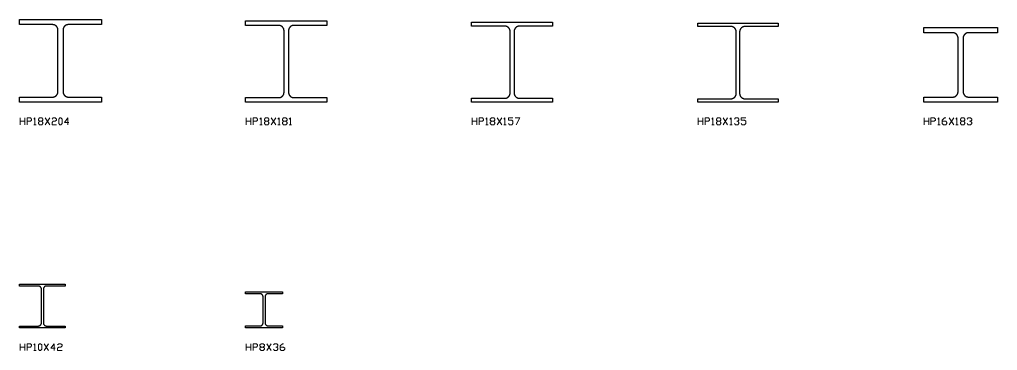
# Model space of a CAD drawing. Header units: inches. Extents: x 0 to 960, y -55 to 18.
# Drawn here: x 0 to 216.3, y -55 to 18.3 of the extents above; entities that cross this region are included whole.
import ezdxf

# ---------------------------------------------------------------- set-up
doc = ezdxf.new("R2010")
doc.units = ezdxf.units.IN
doc.header["$MEASUREMENT"] = 0
doc.layers.add('AISC_STEEL', color=7, linetype='Continuous')

msp = doc.modelspace()

# ---------------------------------------------------------------- linework, layer by layer
at = {"color": 3, "lineweight": 0}
for p, q in [((0.17, -4.99), (0.17, -3.48)), ((0.17, -4.24), (1.18, -4.24)), ((1.18, -3.48), (1.18, -4.99)), ((5.67, -3.48), (6.68, -4.99)), ((5.67, -4.99), (6.68, -3.48)), ((50.14, -4.99), (50.14, -3.48)), ((50.14, -4.24), (51.15, -4.24)), ((51.15, -3.48), (51.15, -4.99)), ((55.64, -3.48), (56.65, -4.99)), ((55.64, -4.99), (56.65, -3.48)), ((100.14, -4.99), (100.14, -3.48)), ((100.14, -4.24), (101.15, -4.24)), ((101.15, -3.48), (101.15, -4.99)), ((105.64, -3.48), (106.65, -4.99)), ((105.64, -4.99), (106.65, -3.48)), ((150.11, -4.99), (150.11, -3.48)), ((150.11, -4.24), (151.12, -4.24)), ((151.12, -3.48), (151.12, -4.99)), ((155.61, -3.48), (156.62, -4.99)), ((155.61, -4.99), (156.62, -3.48)), ((200.11, -4.99), (200.11, -3.48)), ((200.11, -4.24), (201.12, -4.24)), ((201.12, -3.48), (201.12, -4.99)), ((205.61, -3.48), (206.62, -4.99)), ((205.61, -4.99), (206.62, -3.48)), ((3.16, -4.99), (3.66, -4.99)), ((8.91, -4.99), (8.91, -4.99)), ((53.16, -4.99), (53.66, -4.99)), ((57.15, -4.99), (57.65, -4.99)), ((59.66, -4.99), (60.17, -4.99)), ((103.13, -4.99), (103.63, -4.99)), ((107.15, -4.99), (107.62, -4.99)), ((153.13, -4.99), (153.63, -4.99)), ((157.12, -4.99), (157.62, -4.99)), ((203.1, -4.99), (203.6, -4.99)), ((207.09, -4.99), (207.59, -4.99)), ((0.17, -54.99), (0.17, -53.49)), ((1.18, -53.49), (1.18, -54.99)), ((5.42, -53.49), (6.42, -54.99)), ((5.42, -54.99), (6.42, -53.49)), ((50.14, -54.99), (50.14, -53.49)), ((51.15, -53.49), (51.15, -54.99)), ((54.67, -53.49), (55.64, -54.99)), ((54.67, -54.99), (55.64, -53.49)), ((0.17, -54.24), (1.18, -54.24)), ((3.16, -54.99), (3.66, -54.99)), ((4.41, -54.99), (4.41, -54.99)), ((50.14, -54.24), (51.15, -54.24))]:
    msp.add_line(p, q, dxfattribs=at)
for points in [[(1.68, -4.99), (1.68, -3.48), (2.43, -3.48), (2.65, -3.74), (2.65, -3.99), (2.43, -4.24), (1.68, -4.24)], [(3.16, -3.74), (3.41, -3.48), (3.41, -4.99)], [(4.92, -4.24), (5.17, -4.49), (5.17, -4.74), (4.92, -4.99), (4.41, -4.99), (4.16, -4.74), (4.16, -4.49), (4.41, -4.24), (4.92, -4.24), (5.17, -3.99), (5.17, -3.74), (4.92, -3.48), (4.41, -3.48), (4.16, -3.74), (4.16, -3.99), (4.41, -4.24)], [(7.18, -3.74), (7.43, -3.48), (7.9, -3.48), (8.15, -3.74), (8.15, -3.99), (7.9, -4.24), (7.43, -4.24), (7.18, -4.49), (7.18, -4.99), (8.15, -4.99)], [(10.92, -4.49), (9.91, -4.49), (10.67, -3.48), (10.67, -4.99)], [(51.65, -4.99), (51.65, -3.48), (52.4, -3.48), (52.65, -3.74), (52.65, -3.99), (52.4, -4.24), (51.65, -4.24)], [(53.16, -3.74), (53.41, -3.48), (53.41, -4.99)], [(54.92, -4.24), (55.14, -4.49), (55.14, -4.74), (54.92, -4.99), (54.41, -4.99), (54.16, -4.74), (54.16, -4.49), (54.41, -4.24), (54.92, -4.24), (55.14, -3.99), (55.14, -3.74), (54.92, -3.48), (54.41, -3.48), (54.16, -3.74), (54.16, -3.99), (54.41, -4.24)], [(57.15, -3.74), (57.4, -3.48), (57.4, -4.99)], [(58.91, -4.24), (59.16, -4.49), (59.16, -4.74), (58.91, -4.99), (58.41, -4.99), (58.15, -4.74), (58.15, -4.49), (58.41, -4.24), (58.91, -4.24), (59.16, -3.99), (59.16, -3.74), (58.91, -3.48), (58.41, -3.48), (58.15, -3.74), (58.15, -3.99), (58.41, -4.24)], [(59.66, -3.74), (59.91, -3.48), (59.91, -4.99)], [(101.65, -4.99), (101.65, -3.48), (102.37, -3.48), (102.62, -3.74), (102.62, -3.99), (102.37, -4.24), (101.65, -4.24)], [(103.13, -3.74), (103.38, -3.48), (103.38, -4.99)], [(104.89, -4.24), (105.14, -4.49), (105.14, -4.74), (104.89, -4.99), (104.38, -4.99), (104.13, -4.74), (104.13, -4.49), (104.38, -4.24), (104.89, -4.24), (105.14, -3.99), (105.14, -3.74), (104.89, -3.48), (104.38, -3.48), (104.13, -3.74), (104.13, -3.99), (104.38, -4.24)], [(107.15, -3.74), (107.37, -3.48), (107.37, -4.99)], [(108.12, -4.74), (108.38, -4.99), (108.88, -4.99), (109.13, -4.74), (109.13, -4.24), (108.88, -3.99), (108.12, -3.99), (108.12, -3.48), (109.13, -3.48)], [(109.63, -3.48), (110.64, -3.48), (109.88, -4.99)], [(151.62, -4.99), (151.62, -3.48), (152.37, -3.48), (152.63, -3.74), (152.63, -3.99), (152.37, -4.24), (151.62, -4.24)], [(153.13, -3.74), (153.38, -3.48), (153.38, -4.99)], [(154.86, -4.24), (155.11, -4.49), (155.11, -4.74), (154.86, -4.99), (154.39, -4.99), (154.13, -4.74), (154.13, -4.49), (154.39, -4.24), (154.86, -4.24), (155.11, -3.99), (155.11, -3.74), (154.86, -3.48), (154.39, -3.48), (154.13, -3.74), (154.13, -3.99), (154.39, -4.24)], [(157.12, -3.74), (157.37, -3.48), (157.37, -4.99)], [(158.13, -3.74), (158.38, -3.48), (158.88, -3.48), (159.13, -3.74), (159.13, -3.99), (158.88, -4.24), (158.63, -4.24)], [(158.88, -4.24), (159.13, -4.49), (159.13, -4.74), (158.88, -4.99), (158.38, -4.99), (158.13, -4.74)], [(159.63, -4.74), (159.85, -4.99), (160.36, -4.99), (160.61, -4.74), (160.61, -4.24), (160.36, -3.99), (159.63, -3.99), (159.63, -3.48), (160.61, -3.48)], [(201.59, -4.99), (201.59, -3.48), (202.34, -3.48), (202.6, -3.74), (202.6, -3.99), (202.34, -4.24), (201.59, -4.24)], [(203.1, -3.74), (203.35, -3.48), (203.35, -4.99)], [(204.1, -4.24), (204.86, -4.24), (205.11, -4.49), (205.11, -4.74), (204.86, -4.99), (204.36, -4.99), (204.1, -4.74), (204.1, -3.99), (204.61, -3.48), (204.86, -3.48)], [(207.09, -3.74), (207.34, -3.48), (207.34, -4.99)], [(208.85, -4.24), (209.1, -4.49), (209.1, -4.74), (208.85, -4.99), (208.35, -4.99), (208.1, -4.74), (208.1, -4.49), (208.35, -4.24), (208.85, -4.24), (209.1, -3.99), (209.1, -3.74), (208.85, -3.48), (208.35, -3.48), (208.1, -3.74), (208.1, -3.99), (208.35, -4.24)], [(209.6, -3.74), (209.85, -3.48), (210.36, -3.48), (210.61, -3.74), (210.61, -3.99), (210.36, -4.24), (210.11, -4.24)], [(210.36, -4.24), (210.61, -4.49), (210.61, -4.74), (210.36, -4.99), (209.85, -4.99), (209.6, -4.74)], [(1.68, -54.99), (1.68, -53.49), (2.43, -53.49), (2.65, -53.74), (2.65, -53.99), (2.43, -54.24), (1.68, -54.24)], [(3.16, -53.74), (3.41, -53.49), (3.41, -54.99)], [(7.9, -54.49), (6.93, -54.49), (7.68, -53.49), (7.68, -54.99)], [(8.4, -53.74), (8.66, -53.49), (9.16, -53.49), (9.41, -53.74), (9.41, -53.99), (9.16, -54.24), (8.66, -54.24), (8.4, -54.49), (8.4, -54.99), (9.41, -54.99)], [(51.65, -54.99), (51.65, -53.49), (52.4, -53.49), (52.65, -53.74), (52.65, -53.99), (52.4, -54.24), (51.65, -54.24)], [(53.91, -54.24), (54.16, -54.49), (54.16, -54.74), (53.91, -54.99), (53.41, -54.99), (53.16, -54.74), (53.16, -54.49), (53.41, -54.24), (53.91, -54.24), (54.16, -53.99), (54.16, -53.74), (53.91, -53.49), (53.41, -53.49), (53.16, -53.74), (53.16, -53.99), (53.41, -54.24)], [(56.14, -53.74), (56.39, -53.49), (56.9, -53.49), (57.15, -53.74), (57.15, -53.99), (56.9, -54.24), (56.65, -54.24)], [(57.65, -54.24), (58.41, -54.24), (58.66, -54.49), (58.66, -54.74), (58.41, -54.99), (57.9, -54.99), (57.65, -54.74), (57.65, -53.99), (58.15, -53.49), (58.41, -53.49)], [(56.9, -54.24), (57.15, -54.49), (57.15, -54.74), (56.9, -54.99), (56.39, -54.99), (56.14, -54.74)]]:
    msp.add_lwpolyline(points, dxfattribs=at)
for points in [[(8.91, -4.99), (8.66, -4.74), (8.66, -3.74), (8.91, -3.48), (9.16, -3.48), (9.41, -3.74), (9.41, -4.74), (9.16, -4.99)], [(4.41, -54.99), (4.16, -54.74), (4.16, -53.74), (4.41, -53.49), (4.66, -53.49), (4.92, -53.74), (4.92, -54.74), (4.66, -54.99)]]:
    msp.add_lwpolyline(points, close=True, dxfattribs=at)
at = {"layer": 'AISC_STEEL'}
for points in [[(18.1, 18.3), (18.1, 17.17), (10.79, 17.17), (10.77, 17.17), (10.74, 17.17), (10.71, 17.17), (10.68, 17.16), (10.65, 17.16), (10.62, 17.16), (10.59, 17.15), (10.56, 17.15), (10.53, 17.14), (10.5, 17.13), (10.47, 17.12), (10.44, 17.12), (10.41, 17.11), (10.39, 17.1), (10.36, 17.09), (10.33, 17.07), (10.3, 17.06), (10.28, 17.05), (10.25, 17.04), (10.22, 17.02), (10.2, 17.01), (10.17, 16.99), (10.15, 16.98), (10.12, 16.96), (10.1, 16.94), (10.07, 16.92), (10.05, 16.9), (10.03, 16.89), (10, 16.87), (9.98, 16.85), (9.96, 16.82), (9.94, 16.8), (9.92, 16.78), (9.9, 16.76), (9.88, 16.74), (9.86, 16.71), (9.84, 16.69), (9.83, 16.66), (9.81, 16.64), (9.79, 16.61), (9.78, 16.59), (9.76, 16.56), (9.75, 16.54), (9.74, 16.51), (9.72, 16.48), (9.71, 16.46), (9.7, 16.43), (9.69, 16.4), (9.68, 16.37), (9.67, 16.34), (9.66, 16.31), (9.65, 16.29), (9.65, 16.26), (9.64, 16.23), (9.63, 16.2), (9.63, 16.17), (9.62, 16.14), (9.62, 16.11), (9.62, 16.08), (9.62, 16.05), (9.62, 16.02), (9.62, 15.99), (9.62, 2.31), (9.62, 2.28), (9.62, 2.25), (9.62, 2.22), (9.62, 2.19), (9.62, 2.16), (9.63, 2.13), (9.63, 2.1), (9.64, 2.07), (9.65, 2.04), (9.65, 2.01), (9.66, 1.99), (9.67, 1.96), (9.68, 1.93), (9.69, 1.9), (9.7, 1.87), (9.71, 1.84), (9.72, 1.82), (9.74, 1.79), (9.75, 1.76), (9.76, 1.74), (9.78, 1.71), (9.79, 1.69), (9.81, 1.66), (9.83, 1.64), (9.84, 1.61), (9.86, 1.59), (9.88, 1.56), (9.9, 1.54), (9.92, 1.52), (9.94, 1.5), (9.96, 1.48), (9.98, 1.45), (10, 1.43), (10.03, 1.41), (10.05, 1.4), (10.07, 1.38), (10.1, 1.36), (10.12, 1.34), (10.15, 1.32), (10.17, 1.31), (10.2, 1.29), (10.22, 1.28), (10.25, 1.26), (10.28, 1.25), (10.3, 1.24), (10.33, 1.23), (10.36, 1.21), (10.39, 1.2), (10.41, 1.19), (10.44, 1.18), (10.47, 1.18), (10.5, 1.17), (10.53, 1.16), (10.56, 1.15), (10.59, 1.15), (10.62, 1.14), (10.65, 1.14), (10.68, 1.14), (10.71, 1.13), (10.74, 1.13), (10.77, 1.13), (10.79, 1.13), (18.1, 1.13), (18.1, 0), (0, 0), (0, 1.13), (7.31, 1.13), (7.33, 1.13), (7.36, 1.13), (7.39, 1.13), (7.42, 1.14), (7.45, 1.14), (7.48, 1.14), (7.51, 1.15), (7.54, 1.15), (7.57, 1.16), (7.6, 1.17), (7.63, 1.18), (7.66, 1.18), (7.69, 1.19), (7.71, 1.2), (7.74, 1.21), (7.77, 1.23), (7.8, 1.24), (7.82, 1.25), (7.85, 1.26), (7.88, 1.28), (7.9, 1.29), (7.93, 1.31), (7.95, 1.32), (7.98, 1.34), (8, 1.36), (8.03, 1.38), (8.05, 1.4), (8.07, 1.41), (8.1, 1.43), (8.12, 1.45), (8.14, 1.48), (8.16, 1.5), (8.18, 1.52), (8.2, 1.54), (8.22, 1.56), (8.24, 1.59), (8.26, 1.61), (8.27, 1.64), (8.29, 1.66), (8.31, 1.69), (8.32, 1.71), (8.34, 1.74), (8.35, 1.76), (8.36, 1.79), (8.38, 1.82), (8.39, 1.84), (8.4, 1.87), (8.41, 1.9), (8.42, 1.93), (8.43, 1.96), (8.44, 1.99), (8.45, 2.01), (8.45, 2.04), (8.46, 2.07), (8.47, 2.1), (8.47, 2.13), (8.48, 2.16), (8.48, 2.19), (8.48, 2.22), (8.48, 2.25), (8.48, 2.28), (8.49, 2.31), (8.49, 15.99), (8.48, 16.02), (8.48, 16.05), (8.48, 16.08), (8.48, 16.11), (8.48, 16.14), (8.47, 16.17), (8.47, 16.2), (8.46, 16.23), (8.45, 16.26), (8.45, 16.29), (8.44, 16.31), (8.43, 16.34), (8.42, 16.37), (8.41, 16.4), (8.4, 16.43), (8.39, 16.46), (8.38, 16.48), (8.36, 16.51), (8.35, 16.54), (8.34, 16.56), (8.32, 16.59), (8.31, 16.61), (8.29, 16.64), (8.27, 16.66), (8.26, 16.69), (8.24, 16.71), (8.22, 16.74), (8.2, 16.76), (8.18, 16.78), (8.16, 16.8), (8.14, 16.82), (8.12, 16.85), (8.1, 16.87), (8.07, 16.89), (8.05, 16.9), (8.03, 16.92), (8, 16.94), (7.98, 16.96), (7.95, 16.98), (7.93, 16.99), (7.9, 17.01), (7.88, 17.02), (7.85, 17.04), (7.82, 17.05), (7.8, 17.06), (7.77, 17.07), (7.74, 17.09), (7.71, 17.1), (7.69, 17.11), (7.66, 17.12), (7.63, 17.12), (7.6, 17.13), (7.57, 17.14), (7.54, 17.15), (7.51, 17.15), (7.48, 17.16), (7.45, 17.16), (7.42, 17.16), (7.39, 17.17), (7.36, 17.17), (7.33, 17.17), (7.31, 17.17), (0, 17.17), (0, 18.3)], [(68, 18), (68, 17), (60.68, 17), (60.65, 17), (60.62, 17), (60.59, 17), (60.56, 16.99), (60.53, 16.99), (60.5, 16.99), (60.47, 16.98), (60.44, 16.98), (60.41, 16.97), (60.38, 16.96), (60.36, 16.95), (60.33, 16.95), (60.3, 16.94), (60.27, 16.93), (60.24, 16.92), (60.21, 16.9), (60.19, 16.89), (60.16, 16.88), (60.13, 16.87), (60.11, 16.85), (60.08, 16.84), (60.06, 16.82), (60.03, 16.81), (60.01, 16.79), (59.98, 16.77), (59.96, 16.75), (59.93, 16.73), (59.91, 16.72), (59.89, 16.7), (59.87, 16.68), (59.85, 16.65), (59.82, 16.63), (59.8, 16.61), (59.78, 16.59), (59.77, 16.57), (59.75, 16.54), (59.73, 16.52), (59.71, 16.49), (59.69, 16.47), (59.68, 16.44), (59.66, 16.42), (59.65, 16.39), (59.63, 16.37), (59.62, 16.34), (59.61, 16.31), (59.6, 16.29), (59.58, 16.26), (59.57, 16.23), (59.56, 16.2), (59.55, 16.17), (59.55, 16.14), (59.54, 16.12), (59.53, 16.09), (59.52, 16.06), (59.52, 16.03), (59.51, 16), (59.51, 15.97), (59.51, 15.94), (59.5, 15.91), (59.5, 15.88), (59.5, 15.85), (59.5, 15.82), (59.5, 2.18), (59.5, 2.15), (59.5, 2.12), (59.5, 2.09), (59.51, 2.06), (59.51, 2.03), (59.51, 2), (59.52, 1.97), (59.52, 1.94), (59.53, 1.91), (59.54, 1.88), (59.55, 1.86), (59.55, 1.83), (59.56, 1.8), (59.57, 1.77), (59.58, 1.74), (59.6, 1.71), (59.61, 1.69), (59.62, 1.66), (59.63, 1.63), (59.65, 1.61), (59.66, 1.58), (59.68, 1.56), (59.69, 1.53), (59.71, 1.51), (59.73, 1.48), (59.75, 1.46), (59.77, 1.43), (59.78, 1.41), (59.8, 1.39), (59.82, 1.37), (59.85, 1.35), (59.87, 1.32), (59.89, 1.3), (59.91, 1.28), (59.93, 1.27), (59.96, 1.25), (59.98, 1.23), (60.01, 1.21), (60.03, 1.19), (60.06, 1.18), (60.08, 1.16), (60.11, 1.15), (60.13, 1.13), (60.16, 1.12), (60.19, 1.11), (60.21, 1.1), (60.24, 1.08), (60.27, 1.07), (60.3, 1.06), (60.33, 1.05), (60.36, 1.05), (60.38, 1.04), (60.41, 1.03), (60.44, 1.02), (60.47, 1.02), (60.5, 1.01), (60.53, 1.01), (60.56, 1.01), (60.59, 1), (60.62, 1), (60.65, 1), (60.68, 1), (68, 1), (68, 0), (50, 0), (50, 1), (57.32, 1), (57.35, 1), (57.38, 1), (57.41, 1), (57.44, 1.01), (57.47, 1.01), (57.5, 1.01), (57.53, 1.02), (57.56, 1.02), (57.59, 1.03), (57.62, 1.04), (57.64, 1.05), (57.67, 1.05), (57.7, 1.06), (57.73, 1.07), (57.76, 1.08), (57.79, 1.1), (57.81, 1.11), (57.84, 1.12), (57.87, 1.13), (57.89, 1.15), (57.92, 1.16), (57.94, 1.18), (57.97, 1.19), (57.99, 1.21), (58.02, 1.23), (58.04, 1.25), (58.07, 1.27), (58.09, 1.28), (58.11, 1.3), (58.13, 1.32), (58.15, 1.35), (58.18, 1.37), (58.2, 1.39), (58.22, 1.41), (58.23, 1.43), (58.25, 1.46), (58.27, 1.48), (58.29, 1.51), (58.31, 1.53), (58.32, 1.56), (58.34, 1.58), (58.35, 1.61), (58.37, 1.63), (58.38, 1.66), (58.39, 1.69), (58.4, 1.71), (58.42, 1.74), (58.43, 1.77), (58.44, 1.8), (58.45, 1.83), (58.45, 1.86), (58.46, 1.88), (58.47, 1.91), (58.48, 1.94), (58.48, 1.97), (58.49, 2), (58.49, 2.03), (58.49, 2.06), (58.5, 2.09), (58.5, 2.12), (58.5, 2.15), (58.5, 2.18), (58.5, 15.82), (58.5, 15.85), (58.5, 15.88), (58.5, 15.91), (58.49, 15.94), (58.49, 15.97), (58.49, 16), (58.48, 16.03), (58.48, 16.06), (58.47, 16.09), (58.46, 16.12), (58.45, 16.14), (58.45, 16.17), (58.44, 16.2), (58.43, 16.23), (58.42, 16.26), (58.4, 16.29), (58.39, 16.31), (58.38, 16.34), (58.37, 16.37), (58.35, 16.39), (58.34, 16.42), (58.32, 16.44), (58.31, 16.47), (58.29, 16.49), (58.27, 16.52), (58.25, 16.54), (58.23, 16.57), (58.22, 16.59), (58.2, 16.61), (58.18, 16.63), (58.15, 16.65), (58.13, 16.68), (58.11, 16.7), (58.09, 16.72), (58.07, 16.73), (58.04, 16.75), (58.02, 16.77), (57.99, 16.79), (57.97, 16.81), (57.94, 16.82), (57.92, 16.84), (57.89, 16.85), (57.87, 16.87), (57.84, 16.88), (57.81, 16.89), (57.79, 16.9), (57.76, 16.92), (57.73, 16.93), (57.7, 16.94), (57.67, 16.95), (57.64, 16.95), (57.62, 16.96), (57.59, 16.97), (57.56, 16.98), (57.53, 16.98), (57.5, 16.99), (57.47, 16.99), (57.44, 16.99), (57.41, 17), (57.38, 17), (57.35, 17), (57.32, 17), (50, 17), (50, 18)], [(117.9, 17.7), (117.9, 16.83), (110.56, 16.83), (110.54, 16.83), (110.51, 16.83), (110.48, 16.83), (110.45, 16.82), (110.42, 16.82), (110.39, 16.82), (110.36, 16.81), (110.33, 16.81), (110.3, 16.8), (110.27, 16.79), (110.24, 16.78), (110.21, 16.78), (110.18, 16.77), (110.16, 16.76), (110.13, 16.75), (110.1, 16.73), (110.07, 16.72), (110.05, 16.71), (110.02, 16.7), (109.99, 16.68), (109.97, 16.67), (109.94, 16.65), (109.92, 16.64), (109.89, 16.62), (109.87, 16.6), (109.84, 16.58), (109.82, 16.56), (109.8, 16.55), (109.77, 16.53), (109.75, 16.51), (109.73, 16.48), (109.71, 16.46), (109.69, 16.44), (109.67, 16.42), (109.65, 16.4), (109.63, 16.37), (109.61, 16.35), (109.6, 16.32), (109.58, 16.3), (109.56, 16.27), (109.55, 16.25), (109.53, 16.22), (109.52, 16.2), (109.51, 16.17), (109.49, 16.14), (109.48, 16.12), (109.47, 16.09), (109.46, 16.06), (109.45, 16.03), (109.44, 16), (109.43, 15.97), (109.42, 15.95), (109.42, 15.92), (109.41, 15.89), (109.4, 15.86), (109.4, 15.83), (109.39, 15.8), (109.39, 15.77), (109.39, 15.74), (109.39, 15.71), (109.39, 15.68), (109.39, 15.65), (109.39, 2.05), (109.39, 2.02), (109.39, 1.99), (109.39, 1.96), (109.39, 1.93), (109.39, 1.9), (109.4, 1.87), (109.4, 1.84), (109.41, 1.81), (109.42, 1.78), (109.42, 1.75), (109.43, 1.73), (109.44, 1.7), (109.45, 1.67), (109.46, 1.64), (109.47, 1.61), (109.48, 1.58), (109.49, 1.56), (109.51, 1.53), (109.52, 1.5), (109.53, 1.48), (109.55, 1.45), (109.56, 1.43), (109.58, 1.4), (109.6, 1.38), (109.61, 1.35), (109.63, 1.33), (109.65, 1.3), (109.67, 1.28), (109.69, 1.26), (109.71, 1.24), (109.73, 1.22), (109.75, 1.19), (109.77, 1.17), (109.8, 1.15), (109.82, 1.14), (109.84, 1.12), (109.87, 1.1), (109.89, 1.08), (109.92, 1.06), (109.94, 1.05), (109.97, 1.03), (109.99, 1.02), (110.02, 1), (110.05, 0.99), (110.07, 0.98), (110.1, 0.97), (110.13, 0.95), (110.16, 0.94), (110.18, 0.93), (110.21, 0.92), (110.24, 0.92), (110.27, 0.91), (110.3, 0.9), (110.33, 0.89), (110.36, 0.89), (110.39, 0.88), (110.42, 0.88), (110.45, 0.88), (110.48, 0.87), (110.51, 0.87), (110.54, 0.87), (110.56, 0.87), (117.9, 0.87), (117.9, 0), (100, 0), (100, 0.87), (107.33, 0.87), (107.36, 0.87), (107.39, 0.87), (107.42, 0.87), (107.45, 0.88), (107.48, 0.88), (107.51, 0.88), (107.54, 0.89), (107.57, 0.89), (107.6, 0.9), (107.63, 0.91), (107.66, 0.92), (107.69, 0.92), (107.72, 0.93), (107.74, 0.94), (107.77, 0.95), (107.8, 0.97), (107.83, 0.98), (107.85, 0.99), (107.88, 1), (107.91, 1.02), (107.93, 1.03), (107.96, 1.05), (107.98, 1.06), (108.01, 1.08), (108.03, 1.1), (108.06, 1.12), (108.08, 1.14), (108.1, 1.15), (108.13, 1.17), (108.15, 1.19), (108.17, 1.22), (108.19, 1.24), (108.21, 1.26), (108.23, 1.28), (108.25, 1.3), (108.27, 1.33), (108.29, 1.35), (108.3, 1.38), (108.32, 1.4), (108.34, 1.43), (108.35, 1.45), (108.37, 1.48), (108.38, 1.5), (108.39, 1.53), (108.41, 1.56), (108.42, 1.58), (108.43, 1.61), (108.44, 1.64), (108.45, 1.67), (108.46, 1.7), (108.47, 1.73), (108.48, 1.75), (108.48, 1.78), (108.49, 1.81), (108.5, 1.84), (108.5, 1.87), (108.51, 1.9), (108.51, 1.93), (108.51, 1.96), (108.51, 1.99), (108.51, 2.02), (108.52, 2.05), (108.52, 15.65), (108.51, 15.68), (108.51, 15.71), (108.51, 15.74), (108.51, 15.77), (108.51, 15.8), (108.5, 15.83), (108.5, 15.86), (108.49, 15.89), (108.48, 15.92), (108.48, 15.95), (108.47, 15.97), (108.46, 16), (108.45, 16.03), (108.44, 16.06), (108.43, 16.09), (108.42, 16.12), (108.41, 16.14), (108.39, 16.17), (108.38, 16.2), (108.37, 16.22), (108.35, 16.25), (108.34, 16.27), (108.32, 16.3), (108.3, 16.32), (108.29, 16.35), (108.27, 16.37), (108.25, 16.4), (108.23, 16.42), (108.21, 16.44), (108.19, 16.46), (108.17, 16.48), (108.15, 16.51), (108.13, 16.53), (108.1, 16.55), (108.08, 16.56), (108.06, 16.58), (108.03, 16.6), (108.01, 16.62), (107.98, 16.64), (107.96, 16.65), (107.93, 16.67), (107.91, 16.68), (107.88, 16.7), (107.85, 16.71), (107.83, 16.72), (107.8, 16.73), (107.77, 16.75), (107.74, 16.76), (107.72, 16.77), (107.69, 16.78), (107.66, 16.78), (107.63, 16.79), (107.6, 16.8), (107.57, 16.81), (107.54, 16.81), (107.51, 16.82), (107.48, 16.82), (107.45, 16.82), (107.42, 16.83), (107.39, 16.83), (107.36, 16.83), (107.33, 16.83), (100, 16.83), (100, 17.7)], [(167.8, 17.5), (167.8, 16.75), (160.46, 16.75), (160.43, 16.75), (160.4, 16.75), (160.37, 16.75), (160.34, 16.74), (160.31, 16.74), (160.28, 16.74), (160.25, 16.73), (160.22, 16.73), (160.19, 16.72), (160.16, 16.71), (160.13, 16.7), (160.1, 16.7), (160.07, 16.69), (160.05, 16.68), (160.02, 16.67), (159.99, 16.65), (159.96, 16.64), (159.94, 16.63), (159.91, 16.62), (159.88, 16.6), (159.86, 16.59), (159.83, 16.57), (159.81, 16.56), (159.78, 16.54), (159.76, 16.52), (159.73, 16.5), (159.71, 16.48), (159.69, 16.47), (159.66, 16.45), (159.64, 16.43), (159.62, 16.4), (159.6, 16.38), (159.58, 16.36), (159.56, 16.34), (159.54, 16.32), (159.52, 16.29), (159.5, 16.27), (159.49, 16.24), (159.47, 16.22), (159.45, 16.19), (159.44, 16.17), (159.42, 16.14), (159.41, 16.12), (159.4, 16.09), (159.38, 16.06), (159.37, 16.04), (159.36, 16.01), (159.35, 15.98), (159.34, 15.95), (159.33, 15.92), (159.32, 15.89), (159.31, 15.87), (159.31, 15.84), (159.3, 15.81), (159.29, 15.78), (159.29, 15.75), (159.28, 15.72), (159.28, 15.69), (159.28, 15.66), (159.28, 15.63), (159.28, 15.6), (159.28, 15.57), (159.28, 1.93), (159.28, 1.9), (159.28, 1.87), (159.28, 1.84), (159.28, 1.81), (159.28, 1.78), (159.29, 1.75), (159.29, 1.72), (159.3, 1.69), (159.31, 1.66), (159.31, 1.63), (159.32, 1.61), (159.33, 1.58), (159.34, 1.55), (159.35, 1.52), (159.36, 1.49), (159.37, 1.46), (159.38, 1.44), (159.4, 1.41), (159.41, 1.38), (159.42, 1.36), (159.44, 1.33), (159.45, 1.31), (159.47, 1.28), (159.49, 1.26), (159.5, 1.23), (159.52, 1.21), (159.54, 1.18), (159.56, 1.16), (159.58, 1.14), (159.6, 1.12), (159.62, 1.1), (159.64, 1.07), (159.66, 1.05), (159.69, 1.03), (159.71, 1.02), (159.73, 1), (159.76, 0.98), (159.78, 0.96), (159.81, 0.94), (159.83, 0.93), (159.86, 0.91), (159.88, 0.9), (159.91, 0.88), (159.94, 0.87), (159.96, 0.86), (159.99, 0.85), (160.02, 0.83), (160.05, 0.82), (160.07, 0.81), (160.1, 0.8), (160.13, 0.8), (160.16, 0.79), (160.19, 0.78), (160.22, 0.77), (160.25, 0.77), (160.28, 0.76), (160.31, 0.76), (160.34, 0.76), (160.37, 0.75), (160.4, 0.75), (160.43, 0.75), (160.46, 0.75), (167.8, 0.75), (167.8, 0), (150, 0), (150, 0.75), (157.34, 0.75), (157.37, 0.75), (157.4, 0.75), (157.43, 0.75), (157.46, 0.76), (157.49, 0.76), (157.52, 0.76), (157.55, 0.77), (157.58, 0.77), (157.61, 0.78), (157.64, 0.79), (157.67, 0.8), (157.7, 0.8), (157.73, 0.81), (157.75, 0.82), (157.78, 0.83), (157.81, 0.85), (157.84, 0.86), (157.86, 0.87), (157.89, 0.88), (157.92, 0.9), (157.94, 0.91), (157.97, 0.93), (157.99, 0.94), (158.02, 0.96), (158.04, 0.98), (158.07, 1), (158.09, 1.02), (158.11, 1.03), (158.14, 1.05), (158.16, 1.07), (158.18, 1.1), (158.2, 1.12), (158.22, 1.14), (158.24, 1.16), (158.26, 1.18), (158.28, 1.21), (158.3, 1.23), (158.31, 1.26), (158.33, 1.28), (158.35, 1.31), (158.36, 1.33), (158.38, 1.36), (158.39, 1.38), (158.4, 1.41), (158.42, 1.44), (158.43, 1.46), (158.44, 1.49), (158.45, 1.52), (158.46, 1.55), (158.47, 1.58), (158.48, 1.61), (158.49, 1.63), (158.49, 1.66), (158.5, 1.69), (158.51, 1.72), (158.51, 1.75), (158.52, 1.78), (158.52, 1.81), (158.52, 1.84), (158.52, 1.87), (158.52, 1.9), (158.53, 1.93), (158.53, 15.57), (158.52, 15.6), (158.52, 15.63), (158.52, 15.66), (158.52, 15.69), (158.52, 15.72), (158.51, 15.75), (158.51, 15.78), (158.5, 15.81), (158.49, 15.84), (158.49, 15.87), (158.48, 15.89), (158.47, 15.92), (158.46, 15.95), (158.45, 15.98), (158.44, 16.01), (158.43, 16.04), (158.42, 16.06), (158.4, 16.09), (158.39, 16.12), (158.38, 16.14), (158.36, 16.17), (158.35, 16.19), (158.33, 16.22), (158.31, 16.24), (158.3, 16.27), (158.28, 16.29), (158.26, 16.32), (158.24, 16.34), (158.22, 16.36), (158.2, 16.38), (158.18, 16.4), (158.16, 16.43), (158.14, 16.45), (158.11, 16.47), (158.09, 16.48), (158.07, 16.5), (158.04, 16.52), (158.02, 16.54), (157.99, 16.56), (157.97, 16.57), (157.94, 16.59), (157.92, 16.6), (157.89, 16.62), (157.86, 16.63), (157.84, 16.64), (157.81, 16.65), (157.78, 16.67), (157.75, 16.68), (157.73, 16.69), (157.7, 16.7), (157.67, 16.7), (157.64, 16.71), (157.61, 16.72), (157.58, 16.73), (157.55, 16.73), (157.52, 16.74), (157.49, 16.74), (157.46, 16.74), (157.43, 16.75), (157.4, 16.75), (157.37, 16.75), (157.34, 16.75), (150, 16.75), (150, 17.5)], [(216.3, 16.5), (216.3, 15.37), (209.9, 15.37), (209.87, 15.37), (209.84, 15.37), (209.81, 15.37), (209.78, 15.36), (209.75, 15.36), (209.72, 15.36), (209.69, 15.35), (209.66, 15.35), (209.63, 15.34), (209.6, 15.33), (209.57, 15.32), (209.54, 15.32), (209.51, 15.31), (209.49, 15.3), (209.46, 15.29), (209.43, 15.27), (209.4, 15.26), (209.38, 15.25), (209.35, 15.24), (209.32, 15.22), (209.3, 15.21), (209.27, 15.19), (209.25, 15.18), (209.22, 15.16), (209.2, 15.14), (209.17, 15.12), (209.15, 15.1), (209.13, 15.09), (209.1, 15.07), (209.08, 15.05), (209.06, 15.02), (209.04, 15), (209.02, 14.98), (209, 14.96), (208.98, 14.94), (208.96, 14.91), (208.94, 14.89), (208.93, 14.86), (208.91, 14.84), (208.89, 14.81), (208.88, 14.79), (208.86, 14.76), (208.85, 14.74), (208.84, 14.71), (208.82, 14.68), (208.81, 14.66), (208.8, 14.63), (208.79, 14.6), (208.78, 14.57), (208.77, 14.54), (208.76, 14.51), (208.75, 14.49), (208.75, 14.46), (208.74, 14.43), (208.73, 14.4), (208.73, 14.37), (208.72, 14.34), (208.72, 14.31), (208.72, 14.28), (208.72, 14.25), (208.72, 14.22), (208.72, 14.19), (208.72, 2.31), (208.72, 2.28), (208.72, 2.25), (208.72, 2.22), (208.72, 2.19), (208.72, 2.16), (208.73, 2.13), (208.73, 2.1), (208.74, 2.07), (208.75, 2.04), (208.75, 2.01), (208.76, 1.99), (208.77, 1.96), (208.78, 1.93), (208.79, 1.9), (208.8, 1.87), (208.81, 1.84), (208.82, 1.82), (208.84, 1.79), (208.85, 1.76), (208.86, 1.74), (208.88, 1.71), (208.89, 1.69), (208.91, 1.66), (208.93, 1.64), (208.94, 1.61), (208.96, 1.59), (208.98, 1.56), (209, 1.54), (209.02, 1.52), (209.04, 1.5), (209.06, 1.48), (209.08, 1.45), (209.1, 1.43), (209.13, 1.41), (209.15, 1.4), (209.17, 1.38), (209.2, 1.36), (209.22, 1.34), (209.25, 1.32), (209.27, 1.31), (209.3, 1.29), (209.32, 1.28), (209.35, 1.26), (209.38, 1.25), (209.4, 1.24), (209.43, 1.23), (209.46, 1.21), (209.49, 1.2), (209.51, 1.19), (209.54, 1.18), (209.57, 1.18), (209.6, 1.17), (209.63, 1.16), (209.66, 1.15), (209.69, 1.15), (209.72, 1.14), (209.75, 1.14), (209.78, 1.14), (209.81, 1.13), (209.84, 1.13), (209.87, 1.13), (209.9, 1.13), (216.3, 1.13), (216.3, 0), (200, 0), (200, 1.13), (206.41, 1.13), (206.43, 1.13), (206.46, 1.13), (206.49, 1.13), (206.52, 1.14), (206.55, 1.14), (206.58, 1.14), (206.61, 1.15), (206.64, 1.15), (206.67, 1.16), (206.7, 1.17), (206.73, 1.18), (206.76, 1.18), (206.79, 1.19), (206.81, 1.2), (206.84, 1.21), (206.87, 1.23), (206.9, 1.24), (206.92, 1.25), (206.95, 1.26), (206.98, 1.28), (207, 1.29), (207.03, 1.31), (207.05, 1.32), (207.08, 1.34), (207.1, 1.36), (207.13, 1.38), (207.15, 1.4), (207.17, 1.41), (207.2, 1.43), (207.22, 1.45), (207.24, 1.48), (207.26, 1.5), (207.28, 1.52), (207.3, 1.54), (207.32, 1.56), (207.34, 1.59), (207.36, 1.61), (207.37, 1.64), (207.39, 1.66), (207.41, 1.69), (207.42, 1.71), (207.44, 1.74), (207.45, 1.76), (207.46, 1.79), (207.48, 1.82), (207.49, 1.84), (207.5, 1.87), (207.51, 1.9), (207.52, 1.93), (207.53, 1.96), (207.54, 1.99), (207.55, 2.01), (207.55, 2.04), (207.56, 2.07), (207.57, 2.1), (207.57, 2.13), (207.58, 2.16), (207.58, 2.19), (207.58, 2.22), (207.58, 2.25), (207.58, 2.28), (207.59, 2.31), (207.59, 14.19), (207.58, 14.22), (207.58, 14.25), (207.58, 14.28), (207.58, 14.31), (207.58, 14.34), (207.57, 14.37), (207.57, 14.4), (207.56, 14.43), (207.55, 14.46), (207.55, 14.49), (207.54, 14.51), (207.53, 14.54), (207.52, 14.57), (207.51, 14.6), (207.5, 14.63), (207.49, 14.66), (207.48, 14.68), (207.46, 14.71), (207.45, 14.74), (207.44, 14.76), (207.42, 14.79), (207.41, 14.81), (207.39, 14.84), (207.37, 14.86), (207.36, 14.89), (207.34, 14.91), (207.32, 14.94), (207.3, 14.96), (207.28, 14.98), (207.26, 15), (207.24, 15.02), (207.22, 15.05), (207.2, 15.07), (207.17, 15.09), (207.15, 15.1), (207.13, 15.12), (207.1, 15.14), (207.08, 15.16), (207.05, 15.18), (207.03, 15.19), (207, 15.21), (206.98, 15.22), (206.95, 15.24), (206.92, 15.25), (206.9, 15.26), (206.87, 15.27), (206.84, 15.29), (206.81, 15.3), (206.79, 15.31), (206.76, 15.32), (206.73, 15.32), (206.7, 15.33), (206.67, 15.34), (206.64, 15.35), (206.61, 15.35), (206.58, 15.36), (206.55, 15.36), (206.52, 15.36), (206.49, 15.37), (206.46, 15.37), (206.43, 15.37), (206.41, 15.37), (200, 15.37), (200, 16.5)], [(10.1, -40.3), (10.1, -40.72), (5.97, -40.72), (5.94, -40.72), (5.91, -40.72), (5.88, -40.73), (5.85, -40.73), (5.82, -40.74), (5.79, -40.74), (5.76, -40.75), (5.74, -40.76), (5.71, -40.77), (5.68, -40.78), (5.66, -40.79), (5.63, -40.81), (5.6, -40.82), (5.58, -40.84), (5.55, -40.85), (5.53, -40.87), (5.51, -40.89), (5.49, -40.91), (5.47, -40.93), (5.45, -40.95), (5.43, -40.97), (5.41, -40.99), (5.39, -41.02), (5.37, -41.04), (5.36, -41.07), (5.34, -41.09), (5.33, -41.12), (5.32, -41.14), (5.31, -41.17), (5.3, -41.2), (5.29, -41.23), (5.28, -41.26), (5.27, -41.28), (5.27, -41.31), (5.26, -41.34), (5.26, -41.37), (5.26, -41.4), (5.26, -41.43), (5.26, -48.87), (5.26, -48.9), (5.26, -48.93), (5.26, -48.96), (5.27, -48.99), (5.27, -49.02), (5.28, -49.04), (5.29, -49.07), (5.3, -49.1), (5.31, -49.13), (5.32, -49.16), (5.33, -49.18), (5.34, -49.21), (5.36, -49.23), (5.37, -49.26), (5.39, -49.28), (5.41, -49.31), (5.43, -49.33), (5.45, -49.35), (5.47, -49.37), (5.49, -49.39), (5.51, -49.41), (5.53, -49.43), (5.55, -49.45), (5.58, -49.46), (5.6, -49.48), (5.63, -49.49), (5.66, -49.51), (5.68, -49.52), (5.71, -49.53), (5.74, -49.54), (5.76, -49.55), (5.79, -49.56), (5.82, -49.56), (5.85, -49.57), (5.88, -49.57), (5.91, -49.58), (5.94, -49.58), (5.97, -49.58), (10.1, -49.58), (10.1, -50), (0, -50), (0, -49.58), (4.13, -49.58), (4.16, -49.58), (4.19, -49.58), (4.22, -49.57), (4.25, -49.57), (4.28, -49.56), (4.31, -49.56), (4.34, -49.55), (4.36, -49.54), (4.39, -49.53), (4.42, -49.52), (4.44, -49.51), (4.47, -49.49), (4.5, -49.48), (4.52, -49.46), (4.55, -49.45), (4.57, -49.43), (4.59, -49.41), (4.61, -49.39), (4.63, -49.37), (4.65, -49.35), (4.67, -49.33), (4.69, -49.31), (4.71, -49.28), (4.73, -49.26), (4.74, -49.23), (4.76, -49.21), (4.77, -49.18), (4.78, -49.16), (4.79, -49.13), (4.8, -49.1), (4.81, -49.07), (4.82, -49.04), (4.83, -49.02), (4.83, -48.99), (4.84, -48.96), (4.84, -48.93), (4.84, -48.9), (4.84, -48.87), (4.84, -41.43), (4.84, -41.4), (4.84, -41.37), (4.84, -41.34), (4.83, -41.31), (4.83, -41.28), (4.82, -41.26), (4.81, -41.23), (4.8, -41.2), (4.79, -41.17), (4.78, -41.14), (4.77, -41.12), (4.76, -41.09), (4.74, -41.07), (4.73, -41.04), (4.71, -41.02), (4.69, -40.99), (4.67, -40.97), (4.65, -40.95), (4.63, -40.93), (4.61, -40.91), (4.59, -40.89), (4.57, -40.87), (4.55, -40.85), (4.52, -40.84), (4.5, -40.82), (4.47, -40.81), (4.44, -40.79), (4.42, -40.78), (4.39, -40.77), (4.36, -40.76), (4.34, -40.75), (4.31, -40.74), (4.28, -40.74), (4.25, -40.73), (4.22, -40.73), (4.19, -40.72), (4.16, -40.72), (4.13, -40.72), (0, -40.72), (0, -40.3)], [(58.16, -41.98), (58.16, -42.42), (54.99, -42.42), (54.96, -42.43), (54.93, -42.43), (54.9, -42.43), (54.87, -42.44), (54.84, -42.44), (54.81, -42.45), (54.78, -42.46), (54.75, -42.47), (54.73, -42.48), (54.7, -42.49), (54.67, -42.5), (54.65, -42.52), (54.62, -42.53), (54.59, -42.55), (54.57, -42.57), (54.55, -42.59), (54.52, -42.6), (54.5, -42.63), (54.48, -42.65), (54.46, -42.67), (54.44, -42.69), (54.43, -42.72), (54.41, -42.74), (54.39, -42.77), (54.38, -42.79), (54.37, -42.82), (54.35, -42.85), (54.34, -42.88), (54.33, -42.9), (54.33, -42.93), (54.32, -42.96), (54.31, -42.99), (54.31, -43.02), (54.31, -43.05), (54.3, -43.08), (54.3, -43.11), (54.3, -48.87), (54.3, -48.9), (54.31, -48.93), (54.31, -48.96), (54.31, -48.99), (54.32, -49.02), (54.33, -49.05), (54.33, -49.08), (54.34, -49.1), (54.35, -49.13), (54.37, -49.16), (54.38, -49.19), (54.39, -49.21), (54.41, -49.24), (54.43, -49.26), (54.44, -49.29), (54.46, -49.31), (54.48, -49.33), (54.5, -49.35), (54.52, -49.38), (54.55, -49.39), (54.57, -49.41), (54.59, -49.43), (54.62, -49.45), (54.65, -49.46), (54.67, -49.48), (54.7, -49.49), (54.73, -49.5), (54.75, -49.51), (54.78, -49.52), (54.81, -49.53), (54.84, -49.54), (54.87, -49.54), (54.9, -49.55), (54.93, -49.55), (54.96, -49.55), (54.99, -49.55), (58.16, -49.55), (58.16, -50), (50, -50), (50, -49.55), (53.17, -49.55), (53.2, -49.55), (53.23, -49.55), (53.26, -49.55), (53.29, -49.54), (53.32, -49.54), (53.35, -49.53), (53.38, -49.52), (53.41, -49.51), (53.43, -49.5), (53.46, -49.49), (53.49, -49.48), (53.52, -49.46), (53.54, -49.45), (53.57, -49.43), (53.59, -49.41), (53.61, -49.39), (53.64, -49.38), (53.66, -49.35), (53.68, -49.33), (53.7, -49.31), (53.72, -49.29), (53.73, -49.26), (53.75, -49.24), (53.77, -49.21), (53.78, -49.19), (53.79, -49.16), (53.81, -49.13), (53.82, -49.1), (53.83, -49.08), (53.83, -49.05), (53.84, -49.02), (53.85, -48.99), (53.85, -48.96), (53.85, -48.93), (53.86, -48.9), (53.86, -48.87), (53.86, -43.11), (53.86, -43.08), (53.85, -43.05), (53.85, -43.02), (53.85, -42.99), (53.84, -42.96), (53.83, -42.93), (53.83, -42.9), (53.82, -42.88), (53.81, -42.85), (53.79, -42.82), (53.78, -42.79), (53.77, -42.77), (53.75, -42.74), (53.73, -42.72), (53.72, -42.69), (53.7, -42.67), (53.68, -42.65), (53.66, -42.63), (53.64, -42.6), (53.61, -42.59), (53.59, -42.57), (53.57, -42.55), (53.54, -42.53), (53.52, -42.52), (53.49, -42.5), (53.46, -42.49), (53.43, -42.48), (53.41, -42.47), (53.38, -42.46), (53.35, -42.45), (53.32, -42.44), (53.29, -42.44), (53.26, -42.43), (53.23, -42.43), (53.2, -42.43), (53.17, -42.42), (50, -42.42), (50, -41.98)]]:
    msp.add_lwpolyline(points, close=True, dxfattribs=at)

doc.saveas('drawing.dxf')
